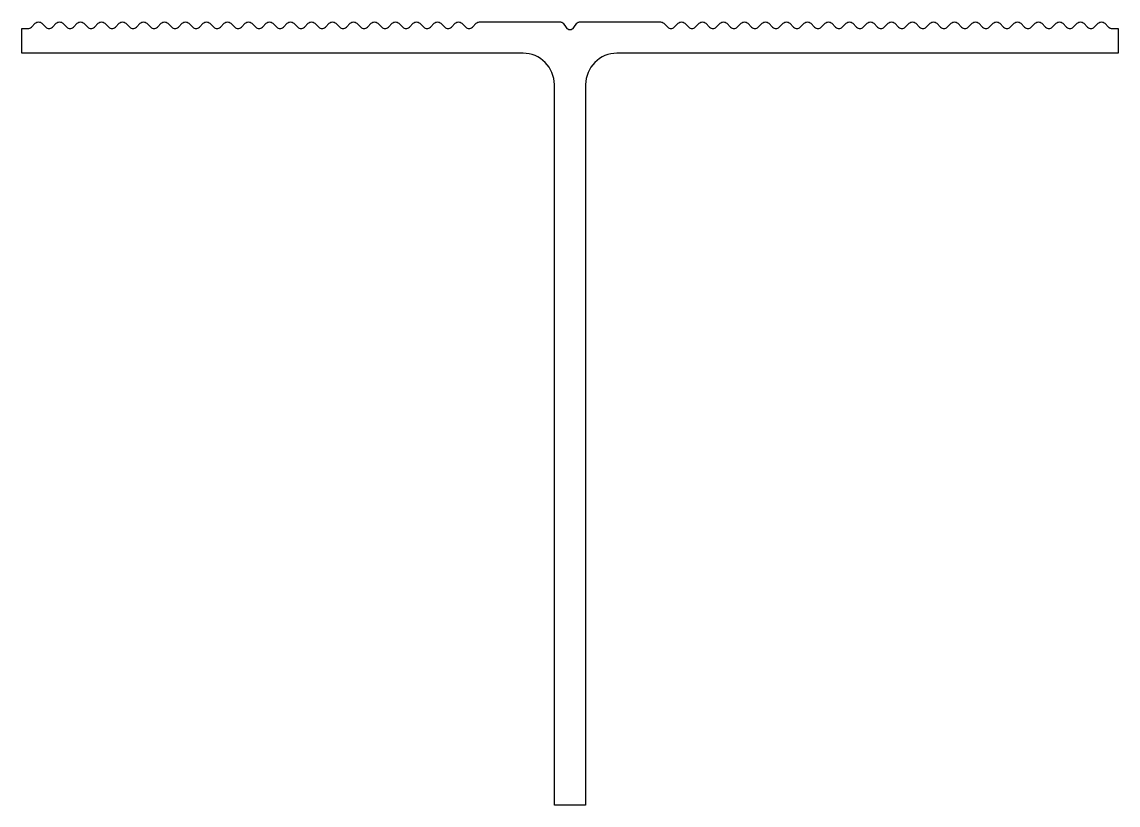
# Model space of a CAD drawing. Extents: x 1144.7 to 1214.7, y 28.9 to 78.9.
import ezdxf

# ---------------------------------------------------------------- set-up
doc = ezdxf.new("R2010")
doc.units = 0
doc.header["$LTSCALE"] = 15
doc.layers.get('0').update_dxf_attribs({"linetype": 'CONTINUOUS'})

msp = doc.modelspace()

# ---------------------------------------------------------------- linework, layer by layer
at = {"ltscale": 0.05}
msp.add_lwpolyline([(1173.957, 78.929), (1179.133, 78.929, -0.24221), (1179.296, 78.845), (1179.492, 78.571, 0.514618), (1179.98, 78.571), (1180.176, 78.845, -0.242217), (1180.339, 78.929), (1185.515, 78.929, -0.198912), (1185.727, 78.841), (1185.973, 78.595, 0.414214), (1186.397, 78.595), (1186.643, 78.841, -0.414214), (1187.068, 78.841), (1187.314, 78.595, 0.414214), (1187.738, 78.595), (1187.984, 78.841, -0.414214), (1188.409, 78.841), (1188.655, 78.595, 0.414214), (1189.079, 78.595), (1189.325, 78.841, -0.414214), (1189.75, 78.841), (1189.996, 78.595, 0.414214), (1190.42, 78.595), (1190.666, 78.841, -0.414214), (1191.091, 78.841), (1191.337, 78.595, 0.414214), (1191.761, 78.595), (1192.007, 78.841, -0.414214), (1192.432, 78.841), (1192.678, 78.595, 0.414214), (1193.102, 78.595), (1193.348, 78.841, -0.414214), (1193.773, 78.841), (1194.019, 78.595, 0.414214), (1194.443, 78.595), (1194.689, 78.841, -0.414214), (1195.114, 78.841), (1195.36, 78.595, 0.414214), (1195.784, 78.595), (1196.03, 78.841, -0.414214), (1196.455, 78.841), (1196.701, 78.595, 0.414214), (1197.125, 78.595), (1197.371, 78.841, -0.414214), (1197.796, 78.841), (1198.042, 78.595, 0.414214), (1198.466, 78.595), (1198.712, 78.841, -0.414214), (1199.137, 78.841), (1199.383, 78.595, 0.414214), (1199.807, 78.595), (1200.053, 78.841, -0.414214), (1200.478, 78.841), (1200.724, 78.595, 0.414214), (1201.148, 78.595), (1201.394, 78.841, -0.414214), (1201.819, 78.841), (1202.065, 78.595, 0.414214), (1202.489, 78.595), (1202.735, 78.841, -0.414214), (1203.16, 78.841), (1203.406, 78.595, 0.414214), (1203.83, 78.595), (1204.076, 78.841, -0.414214), (1204.5, 78.841), (1204.747, 78.595, 0.414214), (1205.171, 78.595), (1205.417, 78.841, -0.414214), (1205.841, 78.841), (1206.088, 78.595, 0.414214), (1206.512, 78.595), (1206.758, 78.841, -0.414214), (1207.182, 78.841), (1207.429, 78.595, 0.414214), (1207.853, 78.595), (1208.099, 78.841, -0.414214), (1208.523, 78.841), (1208.77, 78.595, 0.414214), (1209.194, 78.595), (1209.44, 78.841, -0.414214), (1209.864, 78.841), (1210.111, 78.595, 0.414214), (1210.535, 78.595), (1210.781, 78.841, -0.414214), (1211.205, 78.841), (1211.452, 78.595, 0.414214), (1211.876, 78.595), (1212.122, 78.841, -0.414214), (1212.546, 78.841), (1212.793, 78.595, 0.414214), (1213.217, 78.595), (1213.463, 78.841, -0.414214), (1213.887, 78.841), (1214.134, 78.595, 0.037295), (1214.167, 78.565, 0.160427), (1214.346, 78.507), (1214.736, 78.507), (1214.736, 76.929), (1182.736, 76.929, 0.414214), (1180.736, 74.929), (1180.736, 28.929), (1178.736, 28.929), (1178.736, 74.929, 0.414214), (1176.736, 76.929), (1144.736, 76.929), (1144.736, 78.507), (1145.126, 78.507, 0.198912), (1145.338, 78.595), (1145.585, 78.841, -0.414214), (1146.009, 78.841), (1146.255, 78.595, 0.414214), (1146.679, 78.595), (1146.926, 78.841, -0.414214), (1147.35, 78.841), (1147.596, 78.595, 0.414214), (1148.02, 78.595), (1148.266, 78.841, -0.414214), (1148.691, 78.841), (1148.937, 78.595, 0.414214), (1149.361, 78.595), (1149.607, 78.841, -0.414214), (1150.032, 78.841), (1150.278, 78.595, 0.414214), (1150.702, 78.595), (1150.948, 78.841, -0.414214), (1151.373, 78.841), (1151.619, 78.595, 0.414214), (1152.043, 78.595), (1152.289, 78.841, -0.414214), (1152.714, 78.841), (1152.96, 78.595, 0.414214), (1153.384, 78.595), (1153.63, 78.841, -0.414214), (1154.055, 78.841), (1154.301, 78.595, 0.414214), (1154.725, 78.595), (1154.971, 78.841, -0.414214), (1155.396, 78.841), (1155.642, 78.595, 0.414214), (1156.066, 78.595), (1156.312, 78.841, -0.414214), (1156.737, 78.841), (1156.983, 78.595, 0.414214), (1157.407, 78.595), (1157.653, 78.841, -0.414214), (1158.078, 78.841), (1158.324, 78.595, 0.414214), (1158.748, 78.595), (1158.994, 78.841, -0.414214), (1159.419, 78.841), (1159.665, 78.595, 0.414214), (1160.089, 78.595), (1160.335, 78.841, -0.414214), (1160.76, 78.841), (1161.006, 78.595, 0.414214), (1161.43, 78.595), (1161.676, 78.841, -0.414214), (1162.101, 78.841), (1162.347, 78.595, 0.414214), (1162.771, 78.595), (1163.017, 78.841, -0.414214), (1163.442, 78.841), (1163.688, 78.595, 0.414214), (1164.112, 78.595), (1164.358, 78.841, -0.414214), (1164.783, 78.841), (1165.029, 78.595, 0.414214), (1165.453, 78.595), (1165.699, 78.841, -0.414214), (1166.123, 78.841), (1166.37, 78.595, 0.414214), (1166.794, 78.595), (1167.04, 78.841, -0.414214), (1167.464, 78.841), (1167.711, 78.595, 0.414214), (1168.135, 78.595), (1168.381, 78.841, -0.414214), (1168.805, 78.841), (1169.052, 78.595, 0.414214), (1169.476, 78.595), (1169.722, 78.841, -0.414214), (1170.146, 78.841), (1170.393, 78.595, 0.414214), (1170.817, 78.595), (1171.063, 78.841, -0.414214), (1171.487, 78.841), (1171.734, 78.595, 0.414214), (1172.158, 78.595), (1172.404, 78.841, -0.414214), (1172.828, 78.841), (1173.075, 78.595, 0.414214), (1173.499, 78.595), (1173.745, 78.841, -0.198912), (1173.957, 78.929, 0.198912)], format="xyb", dxfattribs=at)

doc.saveas('drawing.dxf')
